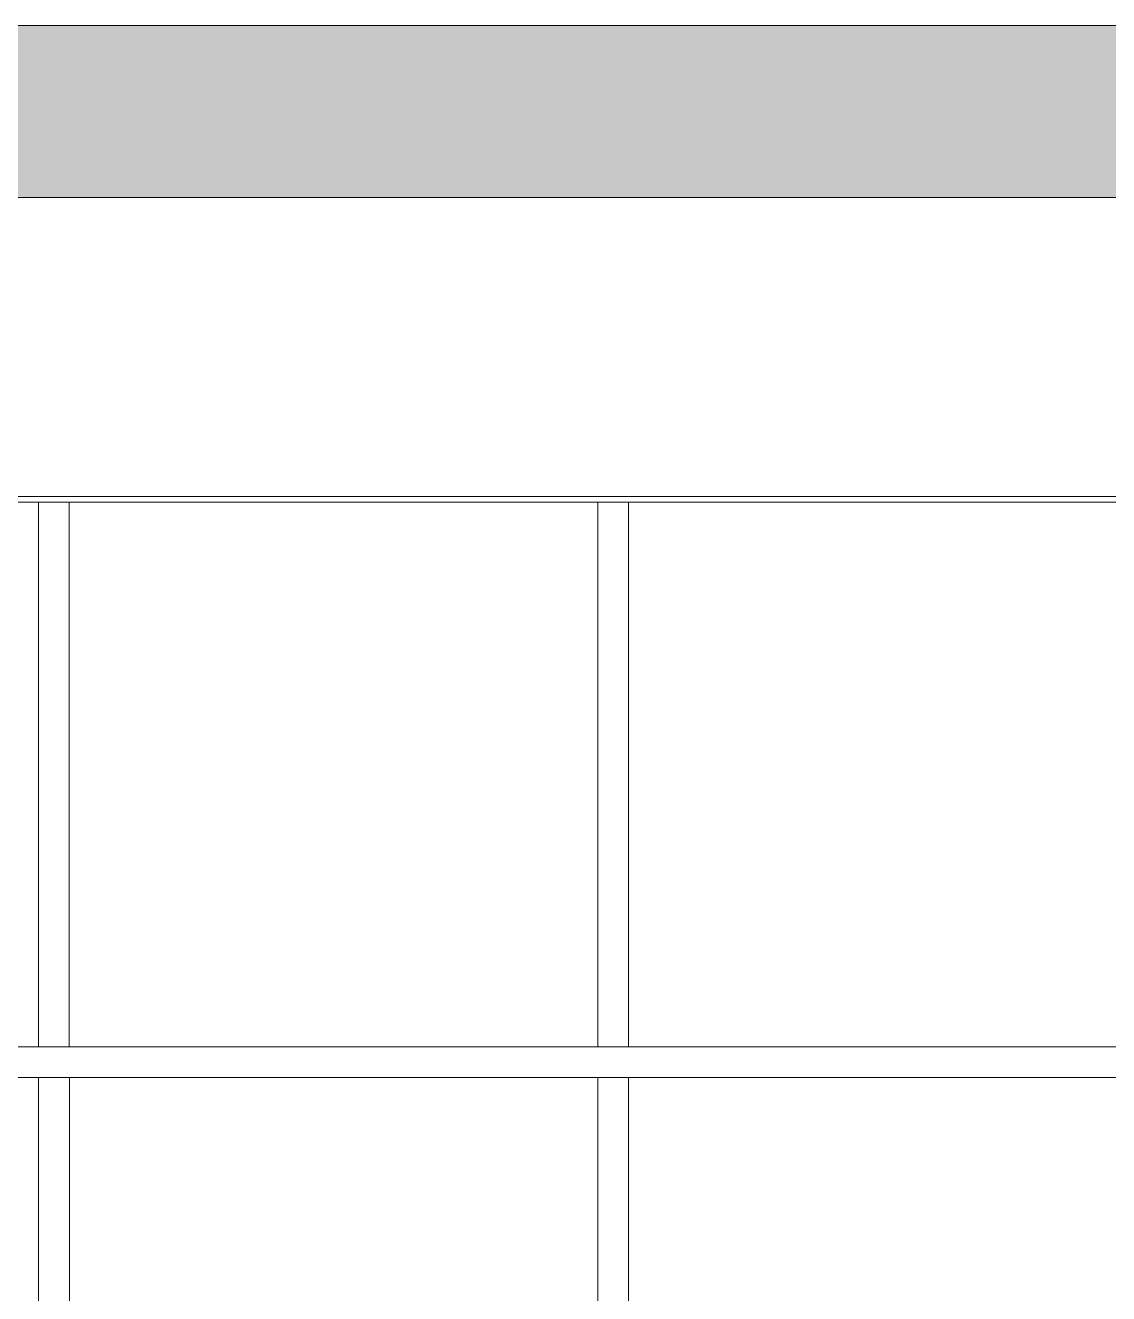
# Model space of a CAD drawing. Header units: inches. Extents: x -23565 to -43, y -324 to 853.
# Drawn here: x -18750.4 to -18680.3, y 82 to 164.1 of the extents above; entities that cross this region are included whole.
import ezdxf

# ---------------------------------------------------------------- set-up
doc = ezdxf.new("R2010")
doc.units = ezdxf.units.IN
doc.header["$MEASUREMENT"] = 0
for name, color, linetype, lineweight in [('A-CLNG', 13, 'Continuous', 13), ('A-CLNG-PATT', 13, 'Continuous', 25), ('A-GLAZ-CWMG', 51, 'Continuous', 13), ('S-BEAM', 12, 'Continuous', 13)]:
    doc.layers.add(name, color=color, linetype=linetype, lineweight=lineweight)

# ---------------------------------------------------------------- blocks, each defined once
blk = doc.blocks.new('Rectangular Mullion - Exterior 2_ x 4_5_-1135281-Building Section - East_West looking South _ Fitness Center')
at = {"layer": 'A-GLAZ-CWMG', "color": 8, "lineweight": 9}
for p, q in [((-26128.015, 98), (-26161.828, 98)), ((-26128.015, 96), (-26161.828, 96))]:
    blk.add_line(p, q, dxfattribs=at)
blk = doc.blocks.new('Rectangular Mullion - Exterior 2_ x 4_5_-V33-Building Section - East_West looking South _ Fitness Center')
at = {"layer": 'A-GLAZ-CWMG', "color": 8, "lineweight": 9}
for p, q in [((-26161.828, 98), (-26198.015, 98)), ((-26161.828, 96), (-26198.015, 96))]:
    blk.add_line(p, q, dxfattribs=at)
blk = doc.blocks.new('Rectangular Mullion - Exterior 2_ x 4_5_-1142343-Building Section - East_West looking South _ Fitness Center')
at = {"layer": 'A-GLAZ-CWMG', "color": 8, "lineweight": 9}
for p, q in [((-26162.828, 96), (-26160.828, 96)), ((-26162.828, 96), (-26162.828, 2)), ((-26160.828, 96), (-26160.828, 2)), ((-26160.828, 2), (-26162.828, 2))]:
    blk.add_line(p, q, dxfattribs=at)
blk = doc.blocks.new('Rectangular Mullion - Exterior 2_ x 4_5_-V35-Building Section - East_West looking South _ Fitness Center')
at = {"layer": 'A-GLAZ-CWMG', "color": 8, "lineweight": 9}
for p, q in [((-26199.015, 96), (-26197.015, 96)), ((-26199.015, 96), (-26199.015, 30)), ((-26197.015, 96), (-26197.015, 30))]:
    blk.add_line(p, q, dxfattribs=at)
blk = doc.blocks.new('Rectangular Mullion - Exterior 2_ x 4_5_-1142344-Building Section - East_West looking South _ Fitness Center')
at = {"layer": 'A-GLAZ-CWMG', "color": 8, "lineweight": 9}
for p, q in [((-26162.828, 133.227), (-26162.828, 98)), ((-26160.828, 133.227), (-26160.828, 98)), ((-26160.828, 98), (-26162.828, 98))]:
    blk.add_line(p, q, dxfattribs=at)
blk = doc.blocks.new('W-Wide Flange - W12X19-1732174-Building Section - East_West looking South _ Fitness Center')
at = {"layer": 'S-BEAM', "color": 8, "lineweight": 9}
for p, q in [((-26264.89, 133.577), (-26128.015, 133.577)), ((-26264.89, 133.227), (-26128.015, 133.227))]:
    blk.add_line(p, q, dxfattribs=at)

msp = doc.modelspace()

# ---------------------------------------------------------------- hatches: boundary and pattern name
at = {"layer": 'A-CLNG-PATT', "lineweight": 9}
h = msp.add_hatch(dxfattribs=at)
h.set_pattern_fill('FP_20', color=8, style=0, pattern_type=2)
h.set_pattern_definition([(161.57, (-33538.113, 68.207), (-7.6802237, -0.0009796), [0, -54.643, 6.067, 0]), (18.43, (-33540.033, 68.207), (-7.6802237, 0.0009796), [0, -54.643, 6.067, 0]), (108.43, (-33538.113, 68.207), (3.8382953, -19.20136532), [18.211, -42.499]), (71.57, (-33540.033, 68.207), (3.8382953, 19.20136532), [18.211, -42.499])])
h.paths.add_polyline_path([(-18822.42795, 152.92201), (-15349.42795, 152.92201), (-15349.42795, 164.05666), (-18822.42795, 164.05666), (-18822.42795, 154.604)], flags=0)

# ---------------------------------------------------------------- linework, layer by layer
at = {"layer": 'A-CLNG', "color": 7}
for p, q in [((-15361.24045, 164.05666), (-18822.42795, 164.05666)), ((-18822.42795, 152.92201), (-18292.67795, 152.92201))]:
    msp.add_line(p, q, dxfattribs=at)

# ---------------------------------------------------------------- block references
at = {"layer": 'A-GLAZ-CWMG', "color": 8, "lineweight": 9}
for name, p in [('Rectangular Mullion - Exterior 2_ x 4_5_-1142344-Building Section - East_West looking South _ Fitness Center', (7413.27477, 0)), ('Rectangular Mullion - Exterior 2_ x 4_5_-1142344-Building Section - East_West looking South _ Fitness Center', (7449.46227, 0)), ('Rectangular Mullion - Exterior 2_ x 4_5_-V33-Building Section - East_West looking South _ Fitness Center', (7413.27477, 0)), ('Rectangular Mullion - Exterior 2_ x 4_5_-V33-Building Section - East_West looking South _ Fitness Center', (7449.46227, 0)), ('Rectangular Mullion - Exterior 2_ x 4_5_-1135281-Building Section - East_West looking South _ Fitness Center', (7449.46227, 0)), ('Rectangular Mullion - Exterior 2_ x 4_5_-V35-Building Section - East_West looking South _ Fitness Center', (7449.46227, 0)), ('Rectangular Mullion - Exterior 2_ x 4_5_-1142343-Building Section - East_West looking South _ Fitness Center', (7449.46227, 0))]:
    msp.add_blockref(name, p, dxfattribs=at)
at = {"layer": 'S-BEAM', "color": 8, "lineweight": 9}
msp.add_blockref('W-Wide Flange - W12X19-1732174-Building Section - East_West looking South _ Fitness Center', (7449.46227, 0), dxfattribs=at)

doc.saveas('drawing.dxf')
